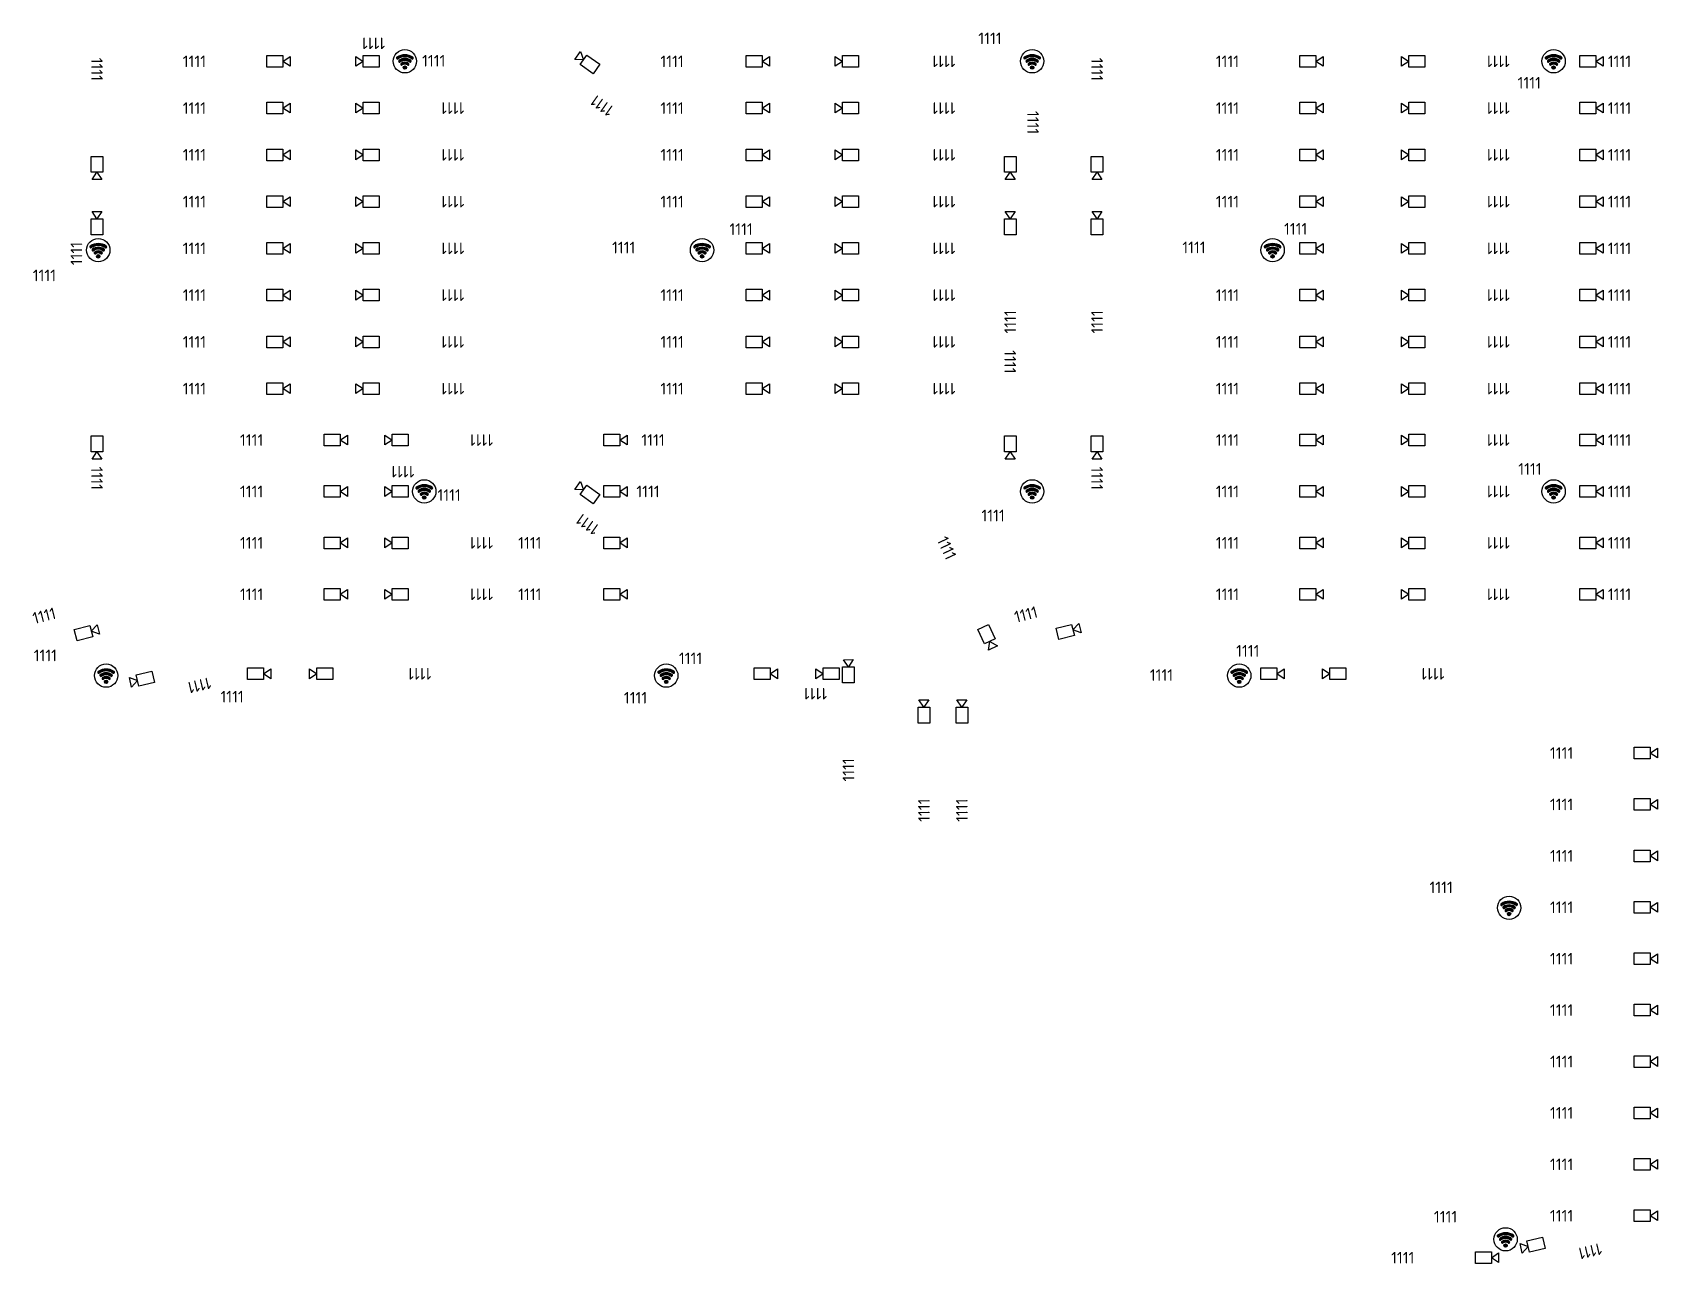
# Model space of a CAD drawing. Header units: millimetres. Extents: x -620 to 492225, y -805 to 106936.
# Drawn here: x 577 to 70273, y 2189 to 55020 of the extents above; entities that cross this region are included whole.
import ezdxf
from ezdxf.enums import TextEntityAlignment as Align

# ---------------------------------------------------------------- set-up
doc = ezdxf.new("R2010")
doc.units = ezdxf.units.MM
doc.set_wipeout_variables(frame=1)
for name, color, linetype in [('_WB_ATTR', 7, 'Continuous'), ('_WB_CAM_dome_2.8', 82, 'Continuous'), ('_WB_CAM_dome_4.0', 5, 'Continuous'), ('_WB_HIDDEN_ATTR', 7, 'Continuous'), ('_WB_WIFI_505', 5, 'Continuous')]:
    doc.layers.add(name, color=color, linetype=linetype)
doc.styles.add('WB_ISOCPEUR', font='isocpeur.ttf')

# ---------------------------------------------------------------- blocks, each defined once
blk = doc.blocks.new('camera')
at = {"layer": '_WB_HIDDEN_ATTR', "style": 'WB_ISOCPEUR', "flags": 1}
for tag, p in [('MAC', (0, -671)), ('SERIAL_NUMBER', (0, -1002)), ('ICON', (0, -1333))]:
    blk.add_attdef(tag, text='', height=250, dxfattribs=at).set_placement(p, align=Align.MIDDLE_LEFT)
at = {"color": 255}
blk.add_wipeout([(0, 125), (343, 125), (343, 0), (500, 105), (500, -105), (343, 0), (343, -125), (0, -125)], dxfattribs=at)
blk.add_lwpolyline([(0, 125), (343, 125), (343, -125), (0, -125)], close=True)
blk.add_lwpolyline([(343, 0), (500, 105), (500, -105), (343, 0)])
at = {"layer": '_WB_ATTR', "style": 'WB_ISOCPEUR', "flags": 8}
blk.add_attdef('NAME', text='', height=250, dxfattribs=at).set_placement((619, 11), align=Align.MIDDLE_LEFT)
at = {"layer": '_WB_HIDDEN_ATTR', "style": 'WB_ISOCPEUR', "flags": 1}
blk.add_attdef('IP', text='', height=250, dxfattribs=at).set_placement((0, -340), align=Align.MIDDLE_LEFT)
blk = doc.blocks.new('AP')
at = {"layer": '_WB_HIDDEN_ATTR', "style": 'WB_ISOCPEUR', "flags": 1}
for tag, p in [('MAC', (-250, -753)), ('SERIAL_NUMBER', (-250, -1084)), ('ICON', (-250, -1416))]:
    blk.add_attdef(tag, text='', height=250, dxfattribs=at).set_placement(p, align=Align.MIDDLE_LEFT)
at = {"color": 255}
blk.add_wipeout([(0, 250), (-13, 250), (-22, 249), (-33, 248), (-48, 245), (-57, 243), (-71, 240), (-81, 237), (-94, 232), (-107, 226), (-121, 219), (-135, 210), (-148, 201), (-164, 188), (-172, 181), (-182, 171), (-191, 161), (-198, 152), (-205, 143), (-211, 134), (-218, 122), (-224, 111), (-230, 99), (-234, 88), (-238, 77), (-241, 65), (-244, 54), (-246, 44), (-248, 34), (-249, 18), (-250, 6), (-250, -10), (-249, -25), (-247, -41), (-244, -56), (-239, -73), (-236, -82), (-233, -92), (-226, -107), (-221, -117), (-214, -129), (-206, -142), (-197, -154), (-191, -161), (-186, -168), (-178, -176), (-172, -182), (-165, -188), (-157, -195), (-150, -200), (-143, -205), (-133, -212), (-125, -216), (-114, -223), (-104, -227), (-94, -232), (-84, -235), (-74, -239), (-63, -242), (-54, -244), (-41, -247), (-28, -248), (-14, -250), (0, -250), (16, -249), (34, -248), (51, -245), (62, -242), (78, -237), (91, -233), (108, -226), (120, -219), (130, -213), (140, -207), (151, -199), (161, -191), (173, -181), (173, -181), (187, -166), (198, -153), (198, -153), (207, -141), (211, -134), (217, -124), (223, -114), (223, -114), (228, -103), (232, -92), (238, -78), (241, -66), (244, -57), (246, -43), (248, -34), (249, -23), (250, -8), (250, 6), (249, 17), (248, 30), (247, 38), (247, 38), (246, 45), (244, 55), (242, 64), (239, 74), (236, 83), (232, 92), (226, 106), (220, 118), (212, 133), (204, 144), (199, 151), (191, 161), (186, 167), (176, 178), (165, 188), (154, 197), (146, 203), (138, 208), (127, 216), (110, 225), (96, 231), (87, 234), (81, 237), (66, 241), (59, 243), (48, 245), (38, 247), (32, 248), (21, 249), (12, 250)], dxfattribs=at)
h = blk.add_hatch(color=256)
h.dxf.hatch_style = 1
h.paths.add_polyline_path([(-171, 87, 1), (-147, 53, -0.313169), (147, 53, 1), (171, 87, 0.313169)])
h.paths.add_polyline_path([(101, -13, 1), (125, 22, 0.313169), (-125, 22, 1), (-101, -13, -0.313169)])
h.paths.add_polyline_path([(79, -44, 0.313169), (-79, -44, 1), (-55, -79, -0.313169), (55, -79, 1)])
h.paths.add_polyline_path([(36, -134, 1), (-36, -134, 1)])
for centre, radius in [((0, 0), 250), ((0, -134), 36)]:
    blk.add_circle(centre, radius)
for centre, radius, start, end in [((-159, 70), 21, 124.7778, 304.7778), ((0, -158), 299, 55.2222, 124.7778), ((0, -158), 257, 55.2222, 124.7778), ((-113, 4), 21, 124.7778, 304.7778), ((0, -158), 219, 55.2222, 124.7778), ((0, -158), 177, 55.2222, 124.7778), ((0, -158), 177, 55.2222, 124.7778), ((113, 4), 21, 235.2222, 55.2222), ((159, 70), 21, 235.2222, 55.2222), ((-67, -61), 21, 124.7778, 304.7778), ((0, -158), 139, 55.2222, 124.7778), ((0, -158), 97, 55.2222, 124.7778), ((67, -61), 21, 235.2222, 55.2222)]:
    blk.add_arc(centre, radius, start, end)
at = {"layer": '_WB_ATTR', "style": 'WB_ISOCPEUR', "flags": 8}
blk.add_attdef('NAME', text='', height=250, dxfattribs=at).set_placement((369, 11), align=Align.MIDDLE_LEFT)
at = {"layer": '_WB_HIDDEN_ATTR', "style": 'WB_ISOCPEUR', "flags": 1}
blk.add_attdef('IP', text='', height=250, dxfattribs=at).set_placement((-250, -422), align=Align.MIDDLE_LEFT)

msp = doc.modelspace()

# ---------------------------------------------------------------- block references
at = {"layer": '_WB_CAM_dome_2.8', "color": 5}
ref = msp.add_blockref('camera', (3341, 49705), dxfattribs=dict(at, xscale=2, yscale=2, zscale=2, rotation=270))
ref.add_attrib('NAME', '1111', dxfattribs={"layer": '_WB_ATTR', "height": 500, "rotation": 270, "style": 'WB_ISOCPEUR'}).set_placement((3341, 53939), align=Align.MIDDLE_LEFT)
ref = msp.add_blockref('camera', (24772, 53452), dxfattribs=dict(at, xscale=2, yscale=2, zscale=2, rotation=144.5278637389484))
ref.add_attrib('NAME', '1111', dxfattribs={"layer": '_WB_ATTR', "height": 500, "rotation": 144.52786, "style": 'WB_ISOCPEUR'}).set_placement((25418, 51588), align=Align.MIDDLE_LEFT)
ref = msp.add_blockref('camera', (46236, 49705), dxfattribs=dict(at, xscale=2, yscale=2, zscale=2, rotation=270))
ref.add_attrib('NAME', '1111', dxfattribs={"layer": '_WB_ATTR', "height": 500, "rotation": 270, "style": 'WB_ISOCPEUR'}).set_placement((46236, 53939), align=Align.MIDDLE_LEFT)
ref = msp.add_blockref('camera', (42510, 49705), dxfattribs=dict(at, xscale=2, yscale=2, zscale=2, rotation=270))
ref.add_attrib('NAME', '1111', dxfattribs={"layer": '_WB_ATTR', "height": 500, "rotation": 270, "style": 'WB_ISOCPEUR'}).set_placement((43490, 51655), align=Align.MIDDLE_LEFT)
ref = msp.add_blockref('camera', (3341, 46331), dxfattribs=dict(at, xscale=2, yscale=2, zscale=2, rotation=90))
ref.add_attrib('NAME', '1111', dxfattribs={"layer": '_WB_ATTR', "height": 500, "rotation": 90, "style": 'WB_ISOCPEUR'}).set_placement((2461, 45032), align=Align.MIDDLE_LEFT)
ref = msp.add_blockref('camera', (42510, 46331), dxfattribs=dict(at, xscale=2, yscale=2, zscale=2, rotation=90))
ref.add_attrib('NAME', '1111', dxfattribs={"layer": '_WB_ATTR', "height": 500, "rotation": 90, "style": 'WB_ISOCPEUR'}).set_placement((42510, 42098), align=Align.MIDDLE_LEFT)
ref = msp.add_blockref('camera', (46236, 46331), dxfattribs=dict(at, xscale=2, yscale=2, zscale=2, rotation=90))
ref.add_attrib('NAME', '1111', dxfattribs={"layer": '_WB_ATTR', "height": 500, "rotation": 90, "style": 'WB_ISOCPEUR'}).set_placement((46236, 42098), align=Align.MIDDLE_LEFT)
ref = msp.add_blockref('camera', (42510, 37705), dxfattribs=dict(at, xscale=2, yscale=2, zscale=2, rotation=270))
ref.add_attrib('NAME', '1111', dxfattribs={"layer": '_WB_ATTR', "height": 500, "rotation": 270, "style": 'WB_ISOCPEUR'}).set_placement((42510, 41386), align=Align.MIDDLE_LEFT)
ref = msp.add_blockref('camera', (3341, 37705), dxfattribs=dict(at, xscale=2, yscale=2, zscale=2, rotation=270))
ref.add_attrib('NAME', '1111', dxfattribs={"layer": '_WB_ATTR', "height": 500, "rotation": 270, "style": 'WB_ISOCPEUR'}).set_placement((3341, 36387), align=Align.MIDDLE_LEFT)
ref = msp.add_blockref('camera', (46236, 37705), dxfattribs=dict(at, xscale=2, yscale=2, zscale=2, rotation=270))
ref.add_attrib('NAME', '1111', dxfattribs={"layer": '_WB_ATTR', "height": 500, "rotation": 270, "style": 'WB_ISOCPEUR'}).set_placement((46236, 36387), align=Align.MIDDLE_LEFT)
ref = msp.add_blockref('camera', (41350, 29508), dxfattribs=dict(at, xscale=2, yscale=2, zscale=2, rotation=295.1572362072068))
ref.add_attrib('NAME', '1111', dxfattribs={"layer": '_WB_ATTR', "height": 500, "rotation": 295.15724, "style": 'WB_ISOCPEUR'}).set_placement((39575, 33351), align=Align.MIDDLE_LEFT)
ref = msp.add_blockref('camera', (2432, 29153), dxfattribs=dict(at, xscale=2, yscale=2, zscale=2, rotation=14.19990353076022))
ref.add_attrib('NAME', '1111', dxfattribs={"layer": '_WB_ATTR', "height": 500, "rotation": 14.1999, "style": 'WB_ISOCPEUR'}).set_placement((594, 29867), align=Align.MIDDLE_LEFT)
ref = msp.add_blockref('camera', (44539, 29209), dxfattribs=dict(at, xscale=2, yscale=2, zscale=2, rotation=14.19990353076022))
ref.add_attrib('NAME', '1111', dxfattribs={"layer": '_WB_ATTR', "height": 500, "rotation": 14.1999, "style": 'WB_ISOCPEUR'}).set_placement((42700, 29923), align=Align.MIDDLE_LEFT)
ref = msp.add_blockref('camera', (53256, 27498), dxfattribs=dict(at, xscale=2, yscale=2, zscale=2))
ref.add_attrib('NAME', '1111', dxfattribs={"layer": '_WB_ATTR', "height": 500, "rotation": 360, "style": 'WB_ISOCPEUR'}).set_placement((52200, 28482), align=Align.MIDDLE_LEFT)
ref = msp.add_blockref('camera', (31530, 27498), dxfattribs=dict(at, xscale=2, yscale=2, zscale=2))
ref.add_attrib('NAME', '1111', dxfattribs={"layer": '_WB_ATTR', "height": 500, "rotation": 360, "style": 'WB_ISOCPEUR'}).set_placement((28301, 28161), align=Align.MIDDLE_LEFT)
ref = msp.add_blockref('camera', (35575, 27105), dxfattribs=dict(at, xscale=2, yscale=2, zscale=2, rotation=90.36578282325769))
ref.add_attrib('NAME', '1111', dxfattribs={"layer": '_WB_ATTR', "height": 500, "rotation": 90.36578, "style": 'WB_ISOCPEUR'}).set_placement((35575, 22872), align=Align.MIDDLE_LEFT)
ref = msp.add_blockref('camera', (5753, 27362), dxfattribs=dict(at, xscale=1.999999999999998, yscale=1.999999999999998, zscale=1.999999999999998, rotation=193.3752116611581))
ref.add_attrib('NAME', '1111', dxfattribs={"layer": '_WB_ATTR', "height": 500, "rotation": 193.37521, "style": 'WB_ISOCPEUR'}).set_placement((8223, 27121), align=Align.MIDDLE_LEFT)
ref = msp.add_blockref('camera', (9804, 27498), dxfattribs=dict(at, xscale=2, yscale=2, zscale=2))
ref.add_attrib('NAME', '1111', dxfattribs={"layer": '_WB_ATTR', "height": 500, "rotation": 360, "style": 'WB_ISOCPEUR'}).set_placement((8639, 26517), align=Align.MIDDLE_LEFT)
ref = msp.add_blockref('camera', (13452, 27498), dxfattribs=dict(at, xscale=2, yscale=2, zscale=2, rotation=179.999999999996))
ref.add_attrib('NAME', '1111', dxfattribs={"layer": '_WB_ATTR', "height": 500, "rotation": 180, "style": 'WB_ISOCPEUR'}).set_placement((17686, 27498), align=Align.MIDDLE_LEFT)
ref = msp.add_blockref('camera', (56904, 27498), dxfattribs=dict(at, xscale=2, yscale=2, zscale=2, rotation=179.999999999996))
ref.add_attrib('NAME', '1111', dxfattribs={"layer": '_WB_ATTR', "height": 500, "rotation": 180, "style": 'WB_ISOCPEUR'}).set_placement((61138, 27498), align=Align.MIDDLE_LEFT)
ref = msp.add_blockref('camera', (38815, 25377), dxfattribs=dict(at, xscale=2, yscale=2, zscale=2, rotation=90.36578282325769))
ref.add_attrib('NAME', '1111', dxfattribs={"layer": '_WB_ATTR', "height": 500, "rotation": 90.36578, "style": 'WB_ISOCPEUR'}).set_placement((38815, 21143), align=Align.MIDDLE_LEFT)
ref = msp.add_blockref('camera', (40442, 25377), dxfattribs=dict(at, xscale=2, yscale=2, zscale=2, rotation=90.36578282325769))
ref.add_attrib('NAME', '1111', dxfattribs={"layer": '_WB_ATTR', "height": 500, "rotation": 90.36578, "style": 'WB_ISOCPEUR'}).set_placement((40442, 21143), align=Align.MIDDLE_LEFT)
ref = msp.add_blockref('camera', (65400, 3074), dxfattribs=dict(at, xscale=1.999999999999999, yscale=1.999999999999999, zscale=1.999999999999999, rotation=193.3752116611581))
ref.add_attrib('NAME', '1111', dxfattribs={"layer": '_WB_ATTR', "height": 500, "rotation": 193.37521, "style": 'WB_ISOCPEUR'}).set_placement((67870, 2834), align=Align.MIDDLE_LEFT)
at = {"layer": '_WB_CAM_dome_4.0', "color": 5}
ref = msp.add_blockref('camera', (15452, 53782), dxfattribs=dict(at, xscale=2, yscale=2, zscale=2, rotation=180))
ref.add_attrib('NAME', '1111', dxfattribs={"layer": '_WB_ATTR', "height": 500, "rotation": 180, "style": 'WB_ISOCPEUR'}).set_placement((15703, 54555), align=Align.MIDDLE_LEFT)
ref = msp.add_blockref('camera', (10634, 53782), dxfattribs=dict(at, xscale=2, yscale=2, zscale=2))
ref.add_attrib('NAME', '1111', dxfattribs={"layer": '_WB_ATTR', "height": 500, "style": 'WB_ISOCPEUR'}).set_placement((7020, 53782), align=Align.MIDDLE_LEFT)
ref = msp.add_blockref('camera', (31189, 53782), dxfattribs=dict(at, xscale=2, yscale=2, zscale=2))
ref.add_attrib('NAME', '1111', dxfattribs={"layer": '_WB_ATTR', "height": 500, "style": 'WB_ISOCPEUR'}).set_placement((27508, 53782), align=Align.MIDDLE_LEFT)
ref = msp.add_blockref('camera', (36008, 53782), dxfattribs=dict(at, xscale=2, yscale=2, zscale=2, rotation=180))
ref.add_attrib('NAME', '1111', dxfattribs={"layer": '_WB_ATTR', "height": 500, "rotation": 180, "style": 'WB_ISOCPEUR'}).set_placement((40164, 53782), align=Align.MIDDLE_LEFT)
ref = msp.add_blockref('camera', (54940, 53782), dxfattribs=dict(at, xscale=2, yscale=2, zscale=2))
ref.add_attrib('NAME', '1111', dxfattribs={"layer": '_WB_ATTR', "height": 500, "style": 'WB_ISOCPEUR'}).set_placement((51327, 53782), align=Align.MIDDLE_LEFT)
ref = msp.add_blockref('camera', (60294, 53782), dxfattribs=dict(at, xscale=2, yscale=2, zscale=2, rotation=180))
ref.add_attrib('NAME', '1111', dxfattribs={"layer": '_WB_ATTR', "height": 500, "rotation": 180, "style": 'WB_ISOCPEUR'}).set_placement((63941, 53782), align=Align.MIDDLE_LEFT)
ref = msp.add_blockref('camera', (66940, 53782), dxfattribs=dict(at, xscale=2, yscale=2, zscale=2))
ref.add_attrib('NAME', '1111', dxfattribs={"layer": '_WB_ATTR', "height": 500, "style": 'WB_ISOCPEUR'}).set_placement((68143, 53782), align=Align.MIDDLE_LEFT)
ref = msp.add_blockref('camera', (10634, 51775), dxfattribs=dict(at, xscale=2, yscale=2, zscale=2))
ref.add_attrib('NAME', '1111', dxfattribs={"layer": '_WB_ATTR', "height": 500, "style": 'WB_ISOCPEUR'}).set_placement((7020, 51775), align=Align.MIDDLE_LEFT)
ref = msp.add_blockref('camera', (15452, 51775), dxfattribs=dict(at, xscale=2, yscale=2, zscale=2, rotation=180))
ref.add_attrib('NAME', '1111', dxfattribs={"layer": '_WB_ATTR', "height": 500, "rotation": 180, "style": 'WB_ISOCPEUR'}).set_placement((19100, 51775), align=Align.MIDDLE_LEFT)
ref = msp.add_blockref('camera', (31189, 51775), dxfattribs=dict(at, xscale=2, yscale=2, zscale=2))
ref.add_attrib('NAME', '1111', dxfattribs={"layer": '_WB_ATTR', "height": 500, "style": 'WB_ISOCPEUR'}).set_placement((27508, 51775), align=Align.MIDDLE_LEFT)
ref = msp.add_blockref('camera', (36008, 51775), dxfattribs=dict(at, xscale=2, yscale=2, zscale=2, rotation=180))
ref.add_attrib('NAME', '1111', dxfattribs={"layer": '_WB_ATTR', "height": 500, "rotation": 180, "style": 'WB_ISOCPEUR'}).set_placement((40164, 51775), align=Align.MIDDLE_LEFT)
ref = msp.add_blockref('camera', (54940, 51775), dxfattribs=dict(at, xscale=2, yscale=2, zscale=2))
ref.add_attrib('NAME', '1111', dxfattribs={"layer": '_WB_ATTR', "height": 500, "style": 'WB_ISOCPEUR'}).set_placement((51327, 51775), align=Align.MIDDLE_LEFT)
ref = msp.add_blockref('camera', (60294, 51775), dxfattribs=dict(at, xscale=2, yscale=2, zscale=2, rotation=180))
ref.add_attrib('NAME', '1111', dxfattribs={"layer": '_WB_ATTR', "height": 500, "rotation": 180, "style": 'WB_ISOCPEUR'}).set_placement((63941, 51775), align=Align.MIDDLE_LEFT)
ref = msp.add_blockref('camera', (66940, 51775), dxfattribs=dict(at, xscale=2, yscale=2, zscale=2))
ref.add_attrib('NAME', '1111', dxfattribs={"layer": '_WB_ATTR', "height": 500, "style": 'WB_ISOCPEUR'}).set_placement((68143, 51775), align=Align.MIDDLE_LEFT)
ref = msp.add_blockref('camera', (10634, 49769), dxfattribs=dict(at, xscale=2, yscale=2, zscale=2))
ref.add_attrib('NAME', '1111', dxfattribs={"layer": '_WB_ATTR', "height": 500, "style": 'WB_ISOCPEUR'}).set_placement((7020, 49769), align=Align.MIDDLE_LEFT)
ref = msp.add_blockref('camera', (15452, 49769), dxfattribs=dict(at, xscale=2, yscale=2, zscale=2, rotation=180))
ref.add_attrib('NAME', '1111', dxfattribs={"layer": '_WB_ATTR', "height": 500, "rotation": 180, "style": 'WB_ISOCPEUR'}).set_placement((19100, 49769), align=Align.MIDDLE_LEFT)
ref = msp.add_blockref('camera', (31189, 49769), dxfattribs=dict(at, xscale=2, yscale=2, zscale=2))
ref.add_attrib('NAME', '1111', dxfattribs={"layer": '_WB_ATTR', "height": 500, "style": 'WB_ISOCPEUR'}).set_placement((27508, 49769), align=Align.MIDDLE_LEFT)
ref = msp.add_blockref('camera', (36008, 49769), dxfattribs=dict(at, xscale=2, yscale=2, zscale=2, rotation=180))
ref.add_attrib('NAME', '1111', dxfattribs={"layer": '_WB_ATTR', "height": 500, "rotation": 180, "style": 'WB_ISOCPEUR'}).set_placement((40164, 49769), align=Align.MIDDLE_LEFT)
ref = msp.add_blockref('camera', (54940, 49769), dxfattribs=dict(at, xscale=2, yscale=2, zscale=2))
ref.add_attrib('NAME', '1111', dxfattribs={"layer": '_WB_ATTR', "height": 500, "style": 'WB_ISOCPEUR'}).set_placement((51327, 49769), align=Align.MIDDLE_LEFT)
ref = msp.add_blockref('camera', (60294, 49769), dxfattribs=dict(at, xscale=2, yscale=2, zscale=2, rotation=180))
ref.add_attrib('NAME', '1111', dxfattribs={"layer": '_WB_ATTR', "height": 500, "rotation": 180, "style": 'WB_ISOCPEUR'}).set_placement((63941, 49769), align=Align.MIDDLE_LEFT)
ref = msp.add_blockref('camera', (66940, 49769), dxfattribs=dict(at, xscale=2, yscale=2, zscale=2))
ref.add_attrib('NAME', '1111', dxfattribs={"layer": '_WB_ATTR', "height": 500, "style": 'WB_ISOCPEUR'}).set_placement((68143, 49769), align=Align.MIDDLE_LEFT)
ref = msp.add_blockref('camera', (10634, 47762), dxfattribs=dict(at, xscale=2, yscale=2, zscale=2))
ref.add_attrib('NAME', '1111', dxfattribs={"layer": '_WB_ATTR', "height": 500, "style": 'WB_ISOCPEUR'}).set_placement((7020, 47762), align=Align.MIDDLE_LEFT)
ref = msp.add_blockref('camera', (15452, 47762), dxfattribs=dict(at, xscale=2, yscale=2, zscale=2, rotation=180))
ref.add_attrib('NAME', '1111', dxfattribs={"layer": '_WB_ATTR', "height": 500, "rotation": 180, "style": 'WB_ISOCPEUR'}).set_placement((19100, 47762), align=Align.MIDDLE_LEFT)
ref = msp.add_blockref('camera', (31189, 47762), dxfattribs=dict(at, xscale=2, yscale=2, zscale=2))
ref.add_attrib('NAME', '1111', dxfattribs={"layer": '_WB_ATTR', "height": 500, "style": 'WB_ISOCPEUR'}).set_placement((27508, 47762), align=Align.MIDDLE_LEFT)
ref = msp.add_blockref('camera', (36008, 47762), dxfattribs=dict(at, xscale=2, yscale=2, zscale=2, rotation=180))
ref.add_attrib('NAME', '1111', dxfattribs={"layer": '_WB_ATTR', "height": 500, "rotation": 180, "style": 'WB_ISOCPEUR'}).set_placement((40164, 47762), align=Align.MIDDLE_LEFT)
ref = msp.add_blockref('camera', (54940, 47762), dxfattribs=dict(at, xscale=2, yscale=2, zscale=2))
ref.add_attrib('NAME', '1111', dxfattribs={"layer": '_WB_ATTR', "height": 500, "style": 'WB_ISOCPEUR'}).set_placement((51327, 47762), align=Align.MIDDLE_LEFT)
ref = msp.add_blockref('camera', (60294, 47762), dxfattribs=dict(at, xscale=2, yscale=2, zscale=2, rotation=180))
ref.add_attrib('NAME', '1111', dxfattribs={"layer": '_WB_ATTR', "height": 500, "rotation": 180, "style": 'WB_ISOCPEUR'}).set_placement((63941, 47762), align=Align.MIDDLE_LEFT)
ref = msp.add_blockref('camera', (66940, 47762), dxfattribs=dict(at, xscale=2, yscale=2, zscale=2))
ref.add_attrib('NAME', '1111', dxfattribs={"layer": '_WB_ATTR', "height": 500, "style": 'WB_ISOCPEUR'}).set_placement((68143, 47762), align=Align.MIDDLE_LEFT)
ref = msp.add_blockref('camera', (31189, 45756), dxfattribs=dict(at, xscale=2, yscale=2, zscale=2))
ref.add_attrib('NAME', '1111', dxfattribs={"layer": '_WB_ATTR', "height": 500, "style": 'WB_ISOCPEUR'}).set_placement((30469, 46581), align=Align.MIDDLE_LEFT)
ref = msp.add_blockref('camera', (54940, 45756), dxfattribs=dict(at, xscale=2, yscale=2, zscale=2))
ref.add_attrib('NAME', '1111', dxfattribs={"layer": '_WB_ATTR', "height": 500, "style": 'WB_ISOCPEUR'}).set_placement((54253, 46594), align=Align.MIDDLE_LEFT)
ref = msp.add_blockref('camera', (10634, 45756), dxfattribs=dict(at, xscale=2, yscale=2, zscale=2))
ref.add_attrib('NAME', '1111', dxfattribs={"layer": '_WB_ATTR', "height": 500, "style": 'WB_ISOCPEUR'}).set_placement((7020, 45756), align=Align.MIDDLE_LEFT)
ref = msp.add_blockref('camera', (15452, 45756), dxfattribs=dict(at, xscale=2, yscale=2, zscale=2, rotation=180))
ref.add_attrib('NAME', '1111', dxfattribs={"layer": '_WB_ATTR', "height": 500, "rotation": 180, "style": 'WB_ISOCPEUR'}).set_placement((19100, 45756), align=Align.MIDDLE_LEFT)
ref = msp.add_blockref('camera', (36008, 45756), dxfattribs=dict(at, xscale=2, yscale=2, zscale=2, rotation=180))
ref.add_attrib('NAME', '1111', dxfattribs={"layer": '_WB_ATTR', "height": 500, "rotation": 180, "style": 'WB_ISOCPEUR'}).set_placement((40164, 45756), align=Align.MIDDLE_LEFT)
ref = msp.add_blockref('camera', (60294, 45756), dxfattribs=dict(at, xscale=2, yscale=2, zscale=2, rotation=180))
ref.add_attrib('NAME', '1111', dxfattribs={"layer": '_WB_ATTR', "height": 500, "rotation": 180, "style": 'WB_ISOCPEUR'}).set_placement((63941, 45756), align=Align.MIDDLE_LEFT)
ref = msp.add_blockref('camera', (66940, 45756), dxfattribs=dict(at, xscale=2, yscale=2, zscale=2))
ref.add_attrib('NAME', '1111', dxfattribs={"layer": '_WB_ATTR', "height": 500, "style": 'WB_ISOCPEUR'}).set_placement((68143, 45756), align=Align.MIDDLE_LEFT)
ref = msp.add_blockref('camera', (10634, 43749), dxfattribs=dict(at, xscale=2, yscale=2, zscale=2))
ref.add_attrib('NAME', '1111', dxfattribs={"layer": '_WB_ATTR', "height": 500, "style": 'WB_ISOCPEUR'}).set_placement((7020, 43749), align=Align.MIDDLE_LEFT)
ref = msp.add_blockref('camera', (15452, 43749), dxfattribs=dict(at, xscale=2, yscale=2, zscale=2, rotation=180))
ref.add_attrib('NAME', '1111', dxfattribs={"layer": '_WB_ATTR', "height": 500, "rotation": 180, "style": 'WB_ISOCPEUR'}).set_placement((19100, 43749), align=Align.MIDDLE_LEFT)
ref = msp.add_blockref('camera', (31189, 43749), dxfattribs=dict(at, xscale=2, yscale=2, zscale=2))
ref.add_attrib('NAME', '1111', dxfattribs={"layer": '_WB_ATTR', "height": 500, "style": 'WB_ISOCPEUR'}).set_placement((27508, 43749), align=Align.MIDDLE_LEFT)
ref = msp.add_blockref('camera', (36008, 43749), dxfattribs=dict(at, xscale=2, yscale=2, zscale=2, rotation=180))
ref.add_attrib('NAME', '1111', dxfattribs={"layer": '_WB_ATTR', "height": 500, "rotation": 180, "style": 'WB_ISOCPEUR'}).set_placement((40164, 43749), align=Align.MIDDLE_LEFT)
ref = msp.add_blockref('camera', (54940, 43749), dxfattribs=dict(at, xscale=2, yscale=2, zscale=2))
ref.add_attrib('NAME', '1111', dxfattribs={"layer": '_WB_ATTR', "height": 500, "style": 'WB_ISOCPEUR'}).set_placement((51327, 43749), align=Align.MIDDLE_LEFT)
ref = msp.add_blockref('camera', (60294, 43749), dxfattribs=dict(at, xscale=2, yscale=2, zscale=2, rotation=180))
ref.add_attrib('NAME', '1111', dxfattribs={"layer": '_WB_ATTR', "height": 500, "rotation": 180, "style": 'WB_ISOCPEUR'}).set_placement((63941, 43749), align=Align.MIDDLE_LEFT)
ref = msp.add_blockref('camera', (66940, 43749), dxfattribs=dict(at, xscale=2, yscale=2, zscale=2))
ref.add_attrib('NAME', '1111', dxfattribs={"layer": '_WB_ATTR', "height": 500, "style": 'WB_ISOCPEUR'}).set_placement((68143, 43749), align=Align.MIDDLE_LEFT)
ref = msp.add_blockref('camera', (10634, 41743), dxfattribs=dict(at, xscale=2, yscale=2, zscale=2))
ref.add_attrib('NAME', '1111', dxfattribs={"layer": '_WB_ATTR', "height": 500, "style": 'WB_ISOCPEUR'}).set_placement((7020, 41743), align=Align.MIDDLE_LEFT)
ref = msp.add_blockref('camera', (15452, 41743), dxfattribs=dict(at, xscale=2, yscale=2, zscale=2, rotation=180))
ref.add_attrib('NAME', '1111', dxfattribs={"layer": '_WB_ATTR', "height": 500, "rotation": 180, "style": 'WB_ISOCPEUR'}).set_placement((19100, 41743), align=Align.MIDDLE_LEFT)
ref = msp.add_blockref('camera', (31189, 41743), dxfattribs=dict(at, xscale=2, yscale=2, zscale=2))
ref.add_attrib('NAME', '1111', dxfattribs={"layer": '_WB_ATTR', "height": 500, "style": 'WB_ISOCPEUR'}).set_placement((27508, 41743), align=Align.MIDDLE_LEFT)
ref = msp.add_blockref('camera', (36008, 41743), dxfattribs=dict(at, xscale=2, yscale=2, zscale=2, rotation=180))
ref.add_attrib('NAME', '1111', dxfattribs={"layer": '_WB_ATTR', "height": 500, "rotation": 180, "style": 'WB_ISOCPEUR'}).set_placement((40164, 41743), align=Align.MIDDLE_LEFT)
ref = msp.add_blockref('camera', (54940, 41743), dxfattribs=dict(at, xscale=2, yscale=2, zscale=2))
ref.add_attrib('NAME', '1111', dxfattribs={"layer": '_WB_ATTR', "height": 500, "style": 'WB_ISOCPEUR'}).set_placement((51327, 41743), align=Align.MIDDLE_LEFT)
ref = msp.add_blockref('camera', (60294, 41743), dxfattribs=dict(at, xscale=2, yscale=2, zscale=2, rotation=180))
ref.add_attrib('NAME', '1111', dxfattribs={"layer": '_WB_ATTR', "height": 500, "rotation": 180, "style": 'WB_ISOCPEUR'}).set_placement((63941, 41743), align=Align.MIDDLE_LEFT)
ref = msp.add_blockref('camera', (66940, 41743), dxfattribs=dict(at, xscale=2, yscale=2, zscale=2))
ref.add_attrib('NAME', '1111', dxfattribs={"layer": '_WB_ATTR', "height": 500, "style": 'WB_ISOCPEUR'}).set_placement((68143, 41743), align=Align.MIDDLE_LEFT)
ref = msp.add_blockref('camera', (10634, 39736), dxfattribs=dict(at, xscale=2, yscale=2, zscale=2))
ref.add_attrib('NAME', '1111', dxfattribs={"layer": '_WB_ATTR', "height": 500, "style": 'WB_ISOCPEUR'}).set_placement((7020, 39736), align=Align.MIDDLE_LEFT)
ref = msp.add_blockref('camera', (15452, 39736), dxfattribs=dict(at, xscale=2, yscale=2, zscale=2, rotation=180))
ref.add_attrib('NAME', '1111', dxfattribs={"layer": '_WB_ATTR', "height": 500, "rotation": 180, "style": 'WB_ISOCPEUR'}).set_placement((19100, 39736), align=Align.MIDDLE_LEFT)
ref = msp.add_blockref('camera', (31189, 39736), dxfattribs=dict(at, xscale=2, yscale=2, zscale=2))
ref.add_attrib('NAME', '1111', dxfattribs={"layer": '_WB_ATTR', "height": 500, "style": 'WB_ISOCPEUR'}).set_placement((27508, 39736), align=Align.MIDDLE_LEFT)
ref = msp.add_blockref('camera', (36008, 39736), dxfattribs=dict(at, xscale=2, yscale=2, zscale=2, rotation=180))
ref.add_attrib('NAME', '1111', dxfattribs={"layer": '_WB_ATTR', "height": 500, "rotation": 180, "style": 'WB_ISOCPEUR'}).set_placement((40164, 39736), align=Align.MIDDLE_LEFT)
ref = msp.add_blockref('camera', (54940, 39736), dxfattribs=dict(at, xscale=2, yscale=2, zscale=2))
ref.add_attrib('NAME', '1111', dxfattribs={"layer": '_WB_ATTR', "height": 500, "style": 'WB_ISOCPEUR'}).set_placement((51327, 39736), align=Align.MIDDLE_LEFT)
ref = msp.add_blockref('camera', (60294, 39736), dxfattribs=dict(at, xscale=2, yscale=2, zscale=2, rotation=180))
ref.add_attrib('NAME', '1111', dxfattribs={"layer": '_WB_ATTR', "height": 500, "rotation": 180, "style": 'WB_ISOCPEUR'}).set_placement((63941, 39736), align=Align.MIDDLE_LEFT)
ref = msp.add_blockref('camera', (66940, 39736), dxfattribs=dict(at, xscale=2, yscale=2, zscale=2))
ref.add_attrib('NAME', '1111', dxfattribs={"layer": '_WB_ATTR', "height": 500, "style": 'WB_ISOCPEUR'}).set_placement((68143, 39736), align=Align.MIDDLE_LEFT)
ref = msp.add_blockref('camera', (13088, 37530), dxfattribs=dict(at, xscale=2, yscale=2, zscale=2))
ref.add_attrib('NAME', '1111', dxfattribs={"layer": '_WB_ATTR', "height": 500, "style": 'WB_ISOCPEUR'}).set_placement((9475, 37530), align=Align.MIDDLE_LEFT)
ref = msp.add_blockref('camera', (16683, 37530), dxfattribs=dict(at, xscale=2, yscale=2, zscale=2, rotation=180))
ref.add_attrib('NAME', '1111', dxfattribs={"layer": '_WB_ATTR', "height": 500, "rotation": 180, "style": 'WB_ISOCPEUR'}).set_placement((20331, 37530), align=Align.MIDDLE_LEFT)
ref = msp.add_blockref('camera', (25088, 37530), dxfattribs=dict(at, xscale=2, yscale=2, zscale=2))
ref.add_attrib('NAME', '1111', dxfattribs={"layer": '_WB_ATTR', "height": 500, "style": 'WB_ISOCPEUR'}).set_placement((26692, 37530), align=Align.MIDDLE_LEFT)
ref = msp.add_blockref('camera', (54940, 37530), dxfattribs=dict(at, xscale=2, yscale=2, zscale=2))
ref.add_attrib('NAME', '1111', dxfattribs={"layer": '_WB_ATTR', "height": 500, "style": 'WB_ISOCPEUR'}).set_placement((51327, 37530), align=Align.MIDDLE_LEFT)
ref = msp.add_blockref('camera', (60294, 37530), dxfattribs=dict(at, xscale=2, yscale=2, zscale=2, rotation=180))
ref.add_attrib('NAME', '1111', dxfattribs={"layer": '_WB_ATTR', "height": 500, "rotation": 180, "style": 'WB_ISOCPEUR'}).set_placement((63941, 37530), align=Align.MIDDLE_LEFT)
ref = msp.add_blockref('camera', (66940, 37530), dxfattribs=dict(at, xscale=2, yscale=2, zscale=2))
ref.add_attrib('NAME', '1111', dxfattribs={"layer": '_WB_ATTR', "height": 500, "style": 'WB_ISOCPEUR'}).set_placement((68143, 37530), align=Align.MIDDLE_LEFT)
ref = msp.add_blockref('camera', (16683, 35323), dxfattribs=dict(at, xscale=2, yscale=2, zscale=2, rotation=180))
ref.add_attrib('NAME', '1111', dxfattribs={"layer": '_WB_ATTR', "height": 500, "rotation": 180, "style": 'WB_ISOCPEUR'}).set_placement((16959, 36173), align=Align.MIDDLE_LEFT)
ref = msp.add_blockref('camera', (13088, 35323), dxfattribs=dict(at, xscale=2, yscale=2, zscale=2))
ref.add_attrib('NAME', '1111', dxfattribs={"layer": '_WB_ATTR', "height": 500, "style": 'WB_ISOCPEUR'}).set_placement((9475, 35323), align=Align.MIDDLE_LEFT)
ref = msp.add_blockref('camera', (25088, 35323), dxfattribs=dict(at, xscale=2, yscale=2, zscale=2))
ref.add_attrib('NAME', '1111', dxfattribs={"layer": '_WB_ATTR', "height": 500, "style": 'WB_ISOCPEUR'}).set_placement((26477, 35323), align=Align.MIDDLE_LEFT)
ref = msp.add_blockref('camera', (54940, 35323), dxfattribs=dict(at, xscale=2, yscale=2, zscale=2))
ref.add_attrib('NAME', '1111', dxfattribs={"layer": '_WB_ATTR', "height": 500, "style": 'WB_ISOCPEUR'}).set_placement((51327, 35323), align=Align.MIDDLE_LEFT)
ref = msp.add_blockref('camera', (60294, 35323), dxfattribs=dict(at, xscale=2, yscale=2, zscale=2, rotation=180))
ref.add_attrib('NAME', '1111', dxfattribs={"layer": '_WB_ATTR', "height": 500, "rotation": 180, "style": 'WB_ISOCPEUR'}).set_placement((63941, 35323), align=Align.MIDDLE_LEFT)
ref = msp.add_blockref('camera', (66940, 35323), dxfattribs=dict(at, xscale=2, yscale=2, zscale=2))
ref.add_attrib('NAME', '1111', dxfattribs={"layer": '_WB_ATTR', "height": 500, "style": 'WB_ISOCPEUR'}).set_placement((68143, 35323), align=Align.MIDDLE_LEFT)
ref = msp.add_blockref('camera', (13088, 33117), dxfattribs=dict(at, xscale=2, yscale=2, zscale=2))
ref.add_attrib('NAME', '1111', dxfattribs={"layer": '_WB_ATTR', "height": 500, "style": 'WB_ISOCPEUR'}).set_placement((9475, 33117), align=Align.MIDDLE_LEFT)
ref = msp.add_blockref('camera', (16683, 33117), dxfattribs=dict(at, xscale=2, yscale=2, zscale=2, rotation=180))
ref.add_attrib('NAME', '1111', dxfattribs={"layer": '_WB_ATTR', "height": 500, "rotation": 180, "style": 'WB_ISOCPEUR'}).set_placement((20331, 33117), align=Align.MIDDLE_LEFT)
ref = msp.add_blockref('camera', (25088, 33117), dxfattribs=dict(at, xscale=2, yscale=2, zscale=2))
ref.add_attrib('NAME', '1111', dxfattribs={"layer": '_WB_ATTR', "height": 500, "style": 'WB_ISOCPEUR'}).set_placement((21407, 33117), align=Align.MIDDLE_LEFT)
ref = msp.add_blockref('camera', (54940, 33117), dxfattribs=dict(at, xscale=2, yscale=2, zscale=2))
ref.add_attrib('NAME', '1111', dxfattribs={"layer": '_WB_ATTR', "height": 500, "style": 'WB_ISOCPEUR'}).set_placement((51327, 33117), align=Align.MIDDLE_LEFT)
ref = msp.add_blockref('camera', (60294, 33117), dxfattribs=dict(at, xscale=2, yscale=2, zscale=2, rotation=180))
ref.add_attrib('NAME', '1111', dxfattribs={"layer": '_WB_ATTR', "height": 500, "rotation": 180, "style": 'WB_ISOCPEUR'}).set_placement((63941, 33117), align=Align.MIDDLE_LEFT)
ref = msp.add_blockref('camera', (66940, 33117), dxfattribs=dict(at, xscale=2, yscale=2, zscale=2))
ref.add_attrib('NAME', '1111', dxfattribs={"layer": '_WB_ATTR', "height": 500, "style": 'WB_ISOCPEUR'}).set_placement((68143, 33117), align=Align.MIDDLE_LEFT)
ref = msp.add_blockref('camera', (13088, 30910), dxfattribs=dict(at, xscale=2, yscale=2, zscale=2))
ref.add_attrib('NAME', '1111', dxfattribs={"layer": '_WB_ATTR', "height": 500, "style": 'WB_ISOCPEUR'}).set_placement((9475, 30910), align=Align.MIDDLE_LEFT)
ref = msp.add_blockref('camera', (16683, 30910), dxfattribs=dict(at, xscale=2, yscale=2, zscale=2, rotation=180))
ref.add_attrib('NAME', '1111', dxfattribs={"layer": '_WB_ATTR', "height": 500, "rotation": 180, "style": 'WB_ISOCPEUR'}).set_placement((20331, 30910), align=Align.MIDDLE_LEFT)
ref = msp.add_blockref('camera', (25088, 30910), dxfattribs=dict(at, xscale=2, yscale=2, zscale=2))
ref.add_attrib('NAME', '1111', dxfattribs={"layer": '_WB_ATTR', "height": 500, "style": 'WB_ISOCPEUR'}).set_placement((21407, 30910), align=Align.MIDDLE_LEFT)
ref = msp.add_blockref('camera', (54940, 30910), dxfattribs=dict(at, xscale=2, yscale=2, zscale=2))
ref.add_attrib('NAME', '1111', dxfattribs={"layer": '_WB_ATTR', "height": 500, "style": 'WB_ISOCPEUR'}).set_placement((51327, 30910), align=Align.MIDDLE_LEFT)
ref = msp.add_blockref('camera', (60294, 30910), dxfattribs=dict(at, xscale=2, yscale=2, zscale=2, rotation=180))
ref.add_attrib('NAME', '1111', dxfattribs={"layer": '_WB_ATTR', "height": 500, "rotation": 180, "style": 'WB_ISOCPEUR'}).set_placement((63941, 30910), align=Align.MIDDLE_LEFT)
ref = msp.add_blockref('camera', (66940, 30910), dxfattribs=dict(at, xscale=2, yscale=2, zscale=2))
ref.add_attrib('NAME', '1111', dxfattribs={"layer": '_WB_ATTR', "height": 500, "style": 'WB_ISOCPEUR'}).set_placement((68143, 30910), align=Align.MIDDLE_LEFT)
ref = msp.add_blockref('camera', (69273, 24097), dxfattribs=dict(at, xscale=2, yscale=2, zscale=2))
ref.add_attrib('NAME', '1111', dxfattribs={"layer": '_WB_ATTR', "height": 500, "style": 'WB_ISOCPEUR'}).set_placement((65660, 24097), align=Align.MIDDLE_LEFT)
ref = msp.add_blockref('camera', (69273, 21891), dxfattribs=dict(at, xscale=2, yscale=2, zscale=2))
ref.add_attrib('NAME', '1111', dxfattribs={"layer": '_WB_ATTR', "height": 500, "style": 'WB_ISOCPEUR'}).set_placement((65660, 21891), align=Align.MIDDLE_LEFT)
ref = msp.add_blockref('camera', (69273, 19684), dxfattribs=dict(at, xscale=2, yscale=2, zscale=2))
ref.add_attrib('NAME', '1111', dxfattribs={"layer": '_WB_ATTR', "height": 500, "style": 'WB_ISOCPEUR'}).set_placement((65660, 19684), align=Align.MIDDLE_LEFT)
ref = msp.add_blockref('camera', (69273, 17478), dxfattribs=dict(at, xscale=2, yscale=2, zscale=2))
ref.add_attrib('NAME', '1111', dxfattribs={"layer": '_WB_ATTR', "height": 500, "style": 'WB_ISOCPEUR'}).set_placement((65660, 17478), align=Align.MIDDLE_LEFT)
ref = msp.add_blockref('camera', (69273, 15271), dxfattribs=dict(at, xscale=2, yscale=2, zscale=2))
ref.add_attrib('NAME', '1111', dxfattribs={"layer": '_WB_ATTR', "height": 500, "style": 'WB_ISOCPEUR'}).set_placement((65660, 15271), align=Align.MIDDLE_LEFT)
ref = msp.add_blockref('camera', (69273, 13065), dxfattribs=dict(at, xscale=2, yscale=2, zscale=2))
ref.add_attrib('NAME', '1111', dxfattribs={"layer": '_WB_ATTR', "height": 500, "style": 'WB_ISOCPEUR'}).set_placement((65660, 13065), align=Align.MIDDLE_LEFT)
ref = msp.add_blockref('camera', (69273, 10858), dxfattribs=dict(at, xscale=2, yscale=2, zscale=2))
ref.add_attrib('NAME', '1111', dxfattribs={"layer": '_WB_ATTR', "height": 500, "style": 'WB_ISOCPEUR'}).set_placement((65660, 10858), align=Align.MIDDLE_LEFT)
ref = msp.add_blockref('camera', (69273, 8652), dxfattribs=dict(at, xscale=2, yscale=2, zscale=2))
ref.add_attrib('NAME', '1111', dxfattribs={"layer": '_WB_ATTR', "height": 500, "style": 'WB_ISOCPEUR'}).set_placement((65660, 8652), align=Align.MIDDLE_LEFT)
ref = msp.add_blockref('camera', (69273, 6445), dxfattribs=dict(at, xscale=2, yscale=2, zscale=2))
ref.add_attrib('NAME', '1111', dxfattribs={"layer": '_WB_ATTR', "height": 500, "style": 'WB_ISOCPEUR'}).set_placement((65660, 6445), align=Align.MIDDLE_LEFT)
ref = msp.add_blockref('camera', (69273, 4239), dxfattribs=dict(at, xscale=2, yscale=2, zscale=2))
ref.add_attrib('NAME', '1111', dxfattribs={"layer": '_WB_ATTR', "height": 500, "style": 'WB_ISOCPEUR'}).set_placement((65660, 4239), align=Align.MIDDLE_LEFT)
ref = msp.add_blockref('camera', (62461, 2439, 0), dxfattribs=dict(at, xscale=2, yscale=2, zscale=2))
ref.add_attrib('NAME', '1111', dxfattribs={"layer": '_WB_ATTR', "height": 500, "style": 'WB_ISOCPEUR'}).set_placement((58848, 2439, 0), align=Align.MIDDLE_LEFT)
at = {"layer": '_WB_WIFI_505'}
ref = msp.add_blockref('AP', (43453, 53783), dxfattribs=dict(at, xscale=2, yscale=2, zscale=2))
ref.add_attrib('NAME', '1111', dxfattribs={"layer": '_WB_ATTR', "height": 500, "style": 'WB_ISOCPEUR'}).set_placement((41145, 54770), align=Align.MIDDLE_LEFT)
ref = msp.add_blockref('AP', (16549, 53783), dxfattribs=dict(at, xscale=2, yscale=2, zscale=2))
ref.add_attrib('NAME', '1111', dxfattribs={"layer": '_WB_ATTR', "height": 500, "style": 'WB_ISOCPEUR'}).set_placement((17286, 53806), align=Align.MIDDLE_LEFT)
ref = msp.add_blockref('AP', (65818, 53783), dxfattribs=dict(at, xscale=2, yscale=2, zscale=2))
ref.add_attrib('NAME', '1111', dxfattribs={"layer": '_WB_ATTR', "height": 500, "style": 'WB_ISOCPEUR'}).set_placement((64274, 52862), align=Align.MIDDLE_LEFT)
ref = msp.add_blockref('AP', (29295, 45681), dxfattribs=dict(at, xscale=2, yscale=2, zscale=2))
ref.add_attrib('NAME', '1111', dxfattribs={"layer": '_WB_ATTR', "height": 500, "style": 'WB_ISOCPEUR'}).set_placement((25433, 45791), align=Align.MIDDLE_LEFT)
ref = msp.add_blockref('AP', (65818, 35327), dxfattribs=dict(at, xscale=2, yscale=2, zscale=2))
ref.add_attrib('NAME', '1111', dxfattribs={"layer": '_WB_ATTR', "height": 500, "style": 'WB_ISOCPEUR'}).set_placement((64304, 36291), align=Align.MIDDLE_LEFT)
ref = msp.add_blockref('AP', (43453, 35327), dxfattribs=dict(at, xscale=2, yscale=2, zscale=2))
ref.add_attrib('NAME', '1111', dxfattribs={"layer": '_WB_ATTR', "height": 500, "style": 'WB_ISOCPEUR'}).set_placement((41277, 34290), align=Align.MIDDLE_LEFT)
ref = msp.add_blockref('AP', (3736, 27420), dxfattribs=dict(at, xscale=2, yscale=2, zscale=2))
ref.add_attrib('NAME', '1111', dxfattribs={"layer": '_WB_ATTR', "height": 500, "style": 'WB_ISOCPEUR'}).set_placement((628, 28286), align=Align.MIDDLE_LEFT)
ref = msp.add_blockref('AP', (63909, 17457), dxfattribs=dict(at, xscale=2, yscale=2, zscale=2))
ref.add_attrib('NAME', '1111', dxfattribs={"layer": '_WB_ATTR', "height": 500, "style": 'WB_ISOCPEUR'}).set_placement((60495, 18332), align=Align.MIDDLE_LEFT)

# ---------------------------------------------------------------- next in the draw order: block references
at = {"layer": '_WB_CAM_dome_2.8', "color": 5}
ref = msp.add_blockref('camera', (24772, 34993), dxfattribs=dict(at, xscale=2, yscale=2, zscale=2, rotation=144.5278637389484))
ref.add_attrib('NAME', '1111', dxfattribs={"layer": '_WB_ATTR', "height": 500, "rotation": 144.52786, "style": 'WB_ISOCPEUR'}).set_placement((24796, 33619), align=Align.MIDDLE_LEFT)
ref = msp.add_blockref('camera', (35178, 27498), dxfattribs=dict(at, xscale=2, yscale=2, zscale=2, rotation=179.999999999996))
ref.add_attrib('NAME', '1111', dxfattribs={"layer": '_WB_ATTR', "height": 500, "rotation": 180, "style": 'WB_ISOCPEUR'}).set_placement((34659, 26645), align=Align.MIDDLE_LEFT)
at = {"layer": '_WB_WIFI_505'}
ref = msp.add_blockref('AP', (3399, 45681), dxfattribs=dict(at, xscale=2, yscale=2, zscale=2))
ref.add_attrib('NAME', '1111', dxfattribs={"layer": '_WB_ATTR', "height": 500, "style": 'WB_ISOCPEUR'}).set_placement((587, 44594), align=Align.MIDDLE_LEFT)
ref = msp.add_blockref('AP', (53765, 45681), dxfattribs=dict(at, xscale=2, yscale=2, zscale=2))
ref.add_attrib('NAME', '1111', dxfattribs={"layer": '_WB_ATTR', "height": 500, "style": 'WB_ISOCPEUR'}).set_placement((49893, 45795), align=Align.MIDDLE_LEFT)
ref = msp.add_blockref('AP', (17381, 35327), dxfattribs=dict(at, xscale=2, yscale=2, zscale=2))
ref.add_attrib('NAME', '1111', dxfattribs={"layer": '_WB_ATTR', "height": 500, "style": 'WB_ISOCPEUR'}).set_placement((17947, 35167), align=Align.MIDDLE_LEFT)
ref = msp.add_blockref('AP', (27759, 27420), dxfattribs=dict(at, xscale=2, yscale=2, zscale=2))
ref.add_attrib('NAME', '1111', dxfattribs={"layer": '_WB_ATTR', "height": 500, "style": 'WB_ISOCPEUR'}).set_placement((25941, 26468), align=Align.MIDDLE_LEFT)
ref = msp.add_blockref('AP', (52335, 27420), dxfattribs=dict(at, xscale=2, yscale=2, zscale=2))
ref.add_attrib('NAME', '1111', dxfattribs={"layer": '_WB_ATTR', "height": 500, "style": 'WB_ISOCPEUR'}).set_placement((48499, 27443), align=Align.MIDDLE_LEFT)
ref = msp.add_blockref('AP', (63758, 3227, 0), dxfattribs=dict(at, xscale=2, yscale=2, zscale=2))
ref.add_attrib('NAME', '1111', dxfattribs={"layer": '_WB_ATTR', "height": 500, "style": 'WB_ISOCPEUR'}).set_placement((60683, 4196, 0), align=Align.MIDDLE_LEFT)

doc.saveas('drawing.dxf')
